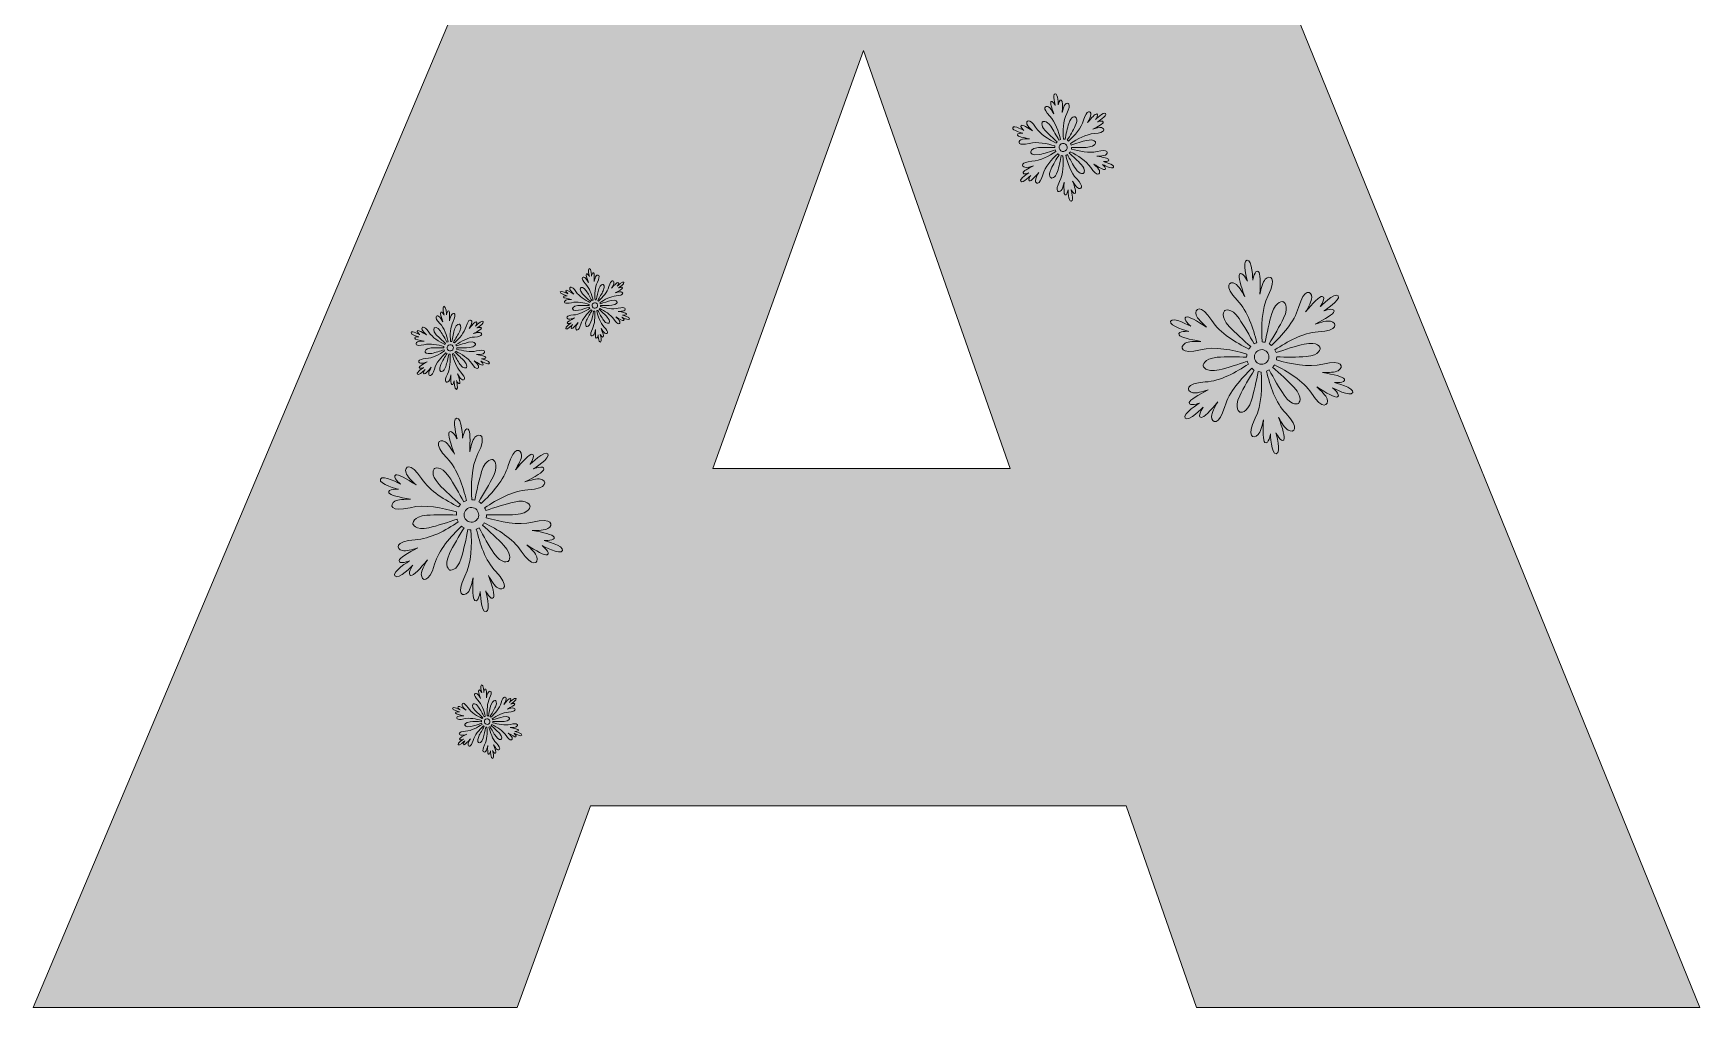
# Model space of a CAD drawing. Header units: millimetres. Extents: x 18 to 232, y -108 to -6.
# Drawn here: x 132.9 to 232.3, y -108.1 to -50 of the extents above; entities that cross this region are included whole.
import ezdxf

# ---------------------------------------------------------------- set-up
doc = ezdxf.new("R2010")
doc.units = ezdxf.units.MM
doc.header["$MEASUREMENT"] = 0
doc.layers.add('engraving', color=7, linetype='Continuous')
doc.layers.add('Layer 1', color=7, linetype='Continuous')

msp = doc.modelspace()

# ---------------------------------------------------------------- hatches: boundary and pattern name
at = {"layer": 'Layer 1'}
h = msp.add_hatch(color=2, dxfattribs=at)
h.dxf.hatch_style = 2
edge = h.paths.add_edge_path()
edge.add_spline(control_points=[(197.706, -22.996), (197.706, -22.996), (190.737, -22.996), (190.737, -22.996), (190.737, -22.996), (190.737, -21.562), (190.737, -21.562), (190.737, -18.994), (188.732, -16.876), (186.212, -16.684), (187.717, -15.569), (188.697, -13.785), (188.697, -11.769), (188.697, -8.388), (185.956, -5.648), (182.576, -5.648), (179.195, -5.648), (176.455, -8.388), (176.455, -11.769), (176.455, -13.785), (177.435, -15.569), (178.94, -16.684), (176.419, -16.876), (174.415, -18.994), (174.415, -21.562), (174.415, -21.562), (174.415, -22.996), (174.415, -22.996), (174.415, -22.996), (168.783, -22.996), (168.783, -22.996), (168.783, -22.996), (132.871, -108.064), (132.871, -108.064), (132.871, -108.064), (161.734, -108.064), (161.734, -108.064), (161.734, -108.064), (166.109, -96.033), (166.109, -96.033), (166.109, -96.033), (198.071, -96.033), (198.071, -96.033), (198.071, -96.033), (202.263, -108.064), (202.263, -108.064), (202.263, -108.064), (232.28, -108.064), (232.28, -108.064), (232.28, -108.064), (197.706, -22.996), (197.706, -22.996)], knot_values=[0, 0, 0, 0, 1, 1, 1, 2, 2, 2, 3, 3, 3, 4, 4, 4, 5, 5, 5, 6, 6, 6, 7, 7, 7, 8, 8, 8, 9, 9, 9, 10, 10, 10, 11, 11, 11, 12, 12, 12, 13, 13, 13, 14, 14, 14, 15, 15, 15, 16, 16, 16, 17, 17, 17, 17], degree=3, periodic=1)
edge = h.paths.add_edge_path()
edge.add_spline(control_points=[(178.768, -11.769), (178.768, -9.669), (180.476, -7.961), (182.576, -7.961), (184.675, -7.961), (186.383, -9.669), (186.383, -11.769), (186.383, -13.868), (184.675, -15.576), (182.576, -15.576), (180.476, -15.576), (178.768, -13.868), (178.768, -11.769)], knot_values=[0, 0, 0, 0, 1, 1, 1, 2, 2, 2, 3, 3, 3, 4, 4, 4, 4], degree=3, periodic=1)
h.paths.add_polyline_path([(173.401, -75.92), (182.394, -51.008), (191.143, -75.92)])

# ---------------------------------------------------------------- linework, layer by layer
at = {"layer": 'engraving', "color": 1, "lineweight": 9}
for points, knots in [([(196.717, -57.631), (196.717, -57.631), (197.097, -57.65), (197.041, -57.518), (197.006, -57.435), (196.689, -57.365), (196.322, -57.3), (196.52, -57.302), (196.738, -57.296), (196.836, -57.238), (197.031, -57.123), (196.993, -56.857), (196.332, -57.022), (195.844, -57.144), (195.266, -57.015), (194.796, -56.88), (194.802, -56.847), (194.805, -56.814), (194.805, -56.781), (195.1, -56.789), (195.505, -56.794), (195.779, -56.773), (196.255, -56.736), (196.246, -56.491), (196.246, -56.491), (196.246, -56.491), (196.182, -56.256), (195.716, -56.361), (195.449, -56.421), (195.064, -56.546), (194.784, -56.642), (194.775, -56.61), (194.762, -56.579), (194.746, -56.55), (195.154, -56.281), (195.669, -55.987), (196.171, -55.959), (196.851, -55.921), (196.809, -55.657), (196.589, -55.604), (196.478, -55.577), (196.267, -55.636), (196.079, -55.697), (196.41, -55.526), (196.693, -55.365), (196.702, -55.275), (196.716, -55.132), (196.358, -55.264), (196.358, -55.264), (196.358, -55.264), (196.945, -54.904), (196.835, -54.767), (196.726, -54.63), (196.245, -55.122), (196.245, -55.122), (196.245, -55.122), (196.452, -54.803), (196.31, -54.785), (196.22, -54.773), (196.001, -55.014), (195.761, -55.298), (195.862, -55.128), (195.966, -54.936), (195.965, -54.823), (195.962, -54.596), (195.714, -54.497), (195.526, -55.151), (195.388, -55.634), (194.987, -56.071), (194.635, -56.41), (194.609, -56.388), (194.582, -56.369), (194.554, -56.352), (194.708, -56.101), (194.915, -55.753), (195.033, -55.506), (195.239, -55.075), (195.023, -54.96), (195.023, -54.96), (195.023, -54.96), (194.787, -54.897), (194.645, -55.354), (194.564, -55.615), (194.479, -56.011), (194.422, -56.301), (194.39, -56.293), (194.357, -56.289), (194.324, -56.288), (194.295, -55.801), (194.298, -55.207), (194.524, -54.758), (194.831, -54.151), (194.581, -54.055), (194.425, -54.22), (194.348, -54.302), (194.293, -54.514), (194.252, -54.707), (194.269, -54.336), (194.271, -54.01), (194.198, -53.957), (194.081, -53.874), (194.017, -54.249), (194.017, -54.249), (194.017, -54.249), (193.998, -53.562), (193.824, -53.588), (193.651, -53.614), (193.837, -54.276), (193.837, -54.276), (193.837, -54.276), (193.664, -53.937), (193.577, -54.051), (193.523, -54.123), (193.621, -54.434), (193.748, -54.784), (193.651, -54.611), (193.536, -54.424), (193.438, -54.369), (193.24, -54.258), (193.029, -54.423), (193.503, -54.913), (193.852, -55.275), (194.029, -55.841), (194.147, -56.315), (194.116, -56.325), (194.086, -56.339), (194.057, -56.356), (193.916, -56.097), (193.719, -55.743), (193.563, -55.517), (193.293, -55.123), (193.086, -55.253), (193.086, -55.253), (193.086, -55.253), (192.913, -55.427), (193.238, -55.778), (193.424, -55.979), (193.725, -56.25), (193.946, -56.444), (193.924, -56.469), (193.903, -56.496), (193.886, -56.523), (193.45, -56.304), (192.937, -56.005), (192.661, -55.584), (192.289, -55.015), (192.081, -55.183), (192.146, -55.401), (192.178, -55.51), (192.334, -55.662), (192.481, -55.795), (192.168, -55.594), (191.887, -55.429), (191.805, -55.467), (191.673, -55.526), (191.966, -55.77), (191.966, -55.77), (191.966, -55.77), (191.362, -55.442), (191.298, -55.606), (191.234, -55.769), (191.9, -55.939), (191.9, -55.939), (191.9, -55.939), (191.52, -55.919), (191.576, -56.051), (191.61, -56.135), (191.928, -56.205), (192.295, -56.27), (192.097, -56.268), (191.879, -56.274), (191.781, -56.331), (191.586, -56.447), (191.624, -56.712), (192.285, -56.547), (192.773, -56.425), (193.352, -56.554), (193.82, -56.69), (193.815, -56.722), (193.811, -56.756), (193.812, -56.789), (193.517, -56.78), (193.112, -56.775), (192.838, -56.796), (192.362, -56.834), (192.371, -57.078), (192.371, -57.078), (192.371, -57.078), (192.435, -57.314), (192.901, -57.209), (193.168, -57.148), (193.553, -57.023), (193.832, -56.928), (193.842, -56.96), (193.855, -56.991), (193.87, -57.02), (193.463, -57.288), (192.948, -57.583), (192.446, -57.611), (191.766, -57.649), (191.808, -57.913), (192.028, -57.966), (192.139, -57.993), (192.349, -57.934), (192.538, -57.873), (192.207, -58.043), (191.924, -58.204), (191.915, -58.294), (191.901, -58.437), (192.258, -58.306), (192.258, -58.306), (192.258, -58.306), (191.672, -58.665), (191.782, -58.803), (191.891, -58.94), (192.372, -58.448), (192.372, -58.448), (192.372, -58.448), (192.164, -58.767), (192.307, -58.785), (192.397, -58.796), (192.616, -58.556), (192.856, -58.271), (192.755, -58.441), (192.651, -58.634), (192.652, -58.747), (192.655, -58.974), (192.903, -59.073), (193.09, -58.419), (193.229, -57.935), (193.63, -57.498), (193.982, -57.159), (194.008, -57.182), (194.035, -57.201), (194.063, -57.217), (193.908, -57.469), (193.702, -57.816), (193.584, -58.064), (193.378, -58.495), (193.594, -58.609), (193.594, -58.609), (193.594, -58.609), (193.83, -58.672), (193.971, -58.216), (194.053, -57.954), (194.137, -57.559), (194.195, -57.269), (194.227, -57.276), (194.26, -57.28), (194.293, -57.282), (194.321, -57.769), (194.32, -58.362), (194.093, -58.811), (193.785, -59.419), (194.036, -59.515), (194.192, -59.349), (194.269, -59.268), (194.324, -59.056), (194.365, -58.863), (194.348, -59.234), (194.346, -59.559), (194.419, -59.612), (194.536, -59.696), (194.601, -59.321), (194.601, -59.321), (194.601, -59.321), (194.619, -60.008), (194.792, -59.982), (194.965, -59.955), (194.78, -59.294), (194.78, -59.294), (194.78, -59.294), (194.953, -59.632), (195.04, -59.518), (195.094, -59.446), (194.996, -59.136), (194.869, -58.786), (194.966, -58.958), (195.081, -59.145), (195.179, -59.2), (195.377, -59.312), (195.587, -59.146), (195.114, -58.656), (194.765, -58.294), (194.587, -57.729), (194.47, -57.255), (194.501, -57.244), (194.531, -57.23), (194.56, -57.213), (194.701, -57.473), (194.898, -57.826), (195.054, -58.052), (195.324, -58.446), (195.531, -58.316), (195.531, -58.316), (195.531, -58.316), (195.704, -58.143), (195.38, -57.792), (195.193, -57.59), (194.893, -57.32), (194.671, -57.125), (194.694, -57.101), (194.714, -57.074), (194.731, -57.046), (195.168, -57.265), (195.68, -57.564), (195.955, -57.985), (196.328, -58.555), (196.536, -58.386), (196.471, -58.168), (196.439, -58.06), (196.283, -57.907), (196.136, -57.774), (196.449, -57.975), (196.73, -58.14), (196.812, -58.103), (196.943, -58.043), (196.651, -57.8), (196.651, -57.8), (196.651, -57.8), (197.255, -58.128), (197.319, -57.964), (197.383, -57.801), (196.717, -57.631), (196.717, -57.631)], [0, 0, 0, 0, 1, 1, 1, 2, 2, 2, 3, 3, 3, 4, 4, 4, 5, 5, 5, 6, 6, 6, 7, 7, 7, 8, 8, 8, 9, 9, 9, 10, 10, 10, 11, 11, 11, 12, 12, 12, 13, 13, 13, 14, 14, 14, 15, 15, 15, 16, 16, 16, 17, 17, 17, 18, 18, 18, 19, 19, 19, 20, 20, 20, 21, 21, 21, 22, 22, 22, 23, 23, 23, 24, 24, 24, 25, 25, 25, 26, 26, 26, 27, 27, 27, 28, 28, 28, 29, 29, 29, 30, 30, 30, 31, 31, 31, 32, 32, 32, 33, 33, 33, 34, 34, 34, 35, 35, 35, 36, 36, 36, 37, 37, 37, 38, 38, 38, 39, 39, 39, 40, 40, 40, 41, 41, 41, 42, 42, 42, 43, 43, 43, 44, 44, 44, 45, 45, 45, 46, 46, 46, 47, 47, 47, 48, 48, 48, 49, 49, 49, 50, 50, 50, 51, 51, 51, 52, 52, 52, 53, 53, 53, 54, 54, 54, 55, 55, 55, 56, 56, 56, 57, 57, 57, 58, 58, 58, 59, 59, 59, 60, 60, 60, 61, 61, 61, 62, 62, 62, 63, 63, 63, 64, 64, 64, 65, 65, 65, 66, 66, 66, 67, 67, 67, 68, 68, 68, 69, 69, 69, 70, 70, 70, 71, 71, 71, 72, 72, 72, 73, 73, 73, 74, 74, 74, 75, 75, 75, 76, 76, 76, 77, 77, 77, 78, 78, 78, 79, 79, 79, 80, 80, 80, 81, 81, 81, 82, 82, 82, 83, 83, 83, 84, 84, 84, 85, 85, 85, 86, 86, 86, 87, 87, 87, 88, 88, 88, 89, 89, 89, 90, 90, 90, 91, 91, 91, 92, 92, 92, 93, 93, 93, 94, 94, 94, 95, 95, 95, 96, 96, 96, 97, 97, 97, 98, 98, 98, 99, 99, 99, 100, 100, 100, 101, 101, 101, 102, 102, 102, 103, 103, 103, 104, 104, 104, 105, 105, 105, 106, 106, 106, 107, 107, 107, 108, 108, 108, 108]), ([(194.345, -57.024), (194.213, -57.044), (194.089, -56.953), (194.069, -56.821), (194.049, -56.689), (194.14, -56.565), (194.272, -56.545), (194.404, -56.525), (194.528, -56.616), (194.548, -56.748), (194.568, -56.881), (194.477, -57.004), (194.345, -57.024)], [0, 0, 0, 0, 1, 1, 1, 2, 2, 2, 3, 3, 3, 4, 4, 4, 4]), ([(210.496, -70.802), (210.496, -70.802), (211.182, -70.837), (211.082, -70.598), (211.018, -70.448), (210.445, -70.321), (209.783, -70.205), (210.141, -70.209), (210.535, -70.198), (210.711, -70.093), (211.063, -69.885), (210.994, -69.406), (209.802, -69.704), (208.921, -69.924), (207.877, -69.691), (207.03, -69.446), (207.041, -69.388), (207.047, -69.327), (207.047, -69.268), (207.579, -69.283), (208.31, -69.292), (208.803, -69.254), (209.663, -69.187), (209.646, -68.745), (209.646, -68.745), (209.646, -68.745), (209.532, -68.32), (208.691, -68.51), (208.208, -68.619), (207.513, -68.844), (207.009, -69.017), (206.992, -68.96), (206.968, -68.904), (206.94, -68.851), (207.677, -68.366), (208.605, -67.835), (209.511, -67.784), (210.738, -67.716), (210.662, -67.239), (210.265, -67.143), (210.065, -67.096), (209.685, -67.203), (209.346, -67.312), (209.943, -67.004), (210.452, -66.714), (210.469, -66.551), (210.495, -66.293), (209.849, -66.53), (209.849, -66.53), (209.849, -66.53), (210.907, -65.881), (210.71, -65.635), (210.512, -65.387), (209.645, -66.275), (209.645, -66.275), (209.645, -66.275), (210.019, -65.698), (209.762, -65.666), (209.6, -65.645), (209.204, -66.079), (208.772, -66.593), (208.954, -66.285), (209.142, -65.939), (209.139, -65.734), (209.134, -65.325), (208.686, -65.146), (208.347, -66.327), (208.097, -67.199), (207.374, -67.987), (206.739, -68.598), (206.693, -68.559), (206.644, -68.524), (206.593, -68.494), (206.871, -68.042), (207.245, -67.413), (207.458, -66.967), (207.83, -66.189), (207.44, -65.983), (207.44, -65.983), (207.44, -65.983), (207.013, -65.869), (206.757, -66.692), (206.611, -67.165), (206.458, -67.88), (206.355, -68.402), (206.297, -68.388), (206.237, -68.38), (206.178, -68.379), (206.126, -67.499), (206.13, -66.429), (206.539, -65.618), (207.093, -64.521), (206.643, -64.35), (206.361, -64.646), (206.221, -64.794), (206.123, -65.177), (206.048, -65.526), (206.079, -64.856), (206.083, -64.268), (205.951, -64.173), (205.74, -64.022), (205.623, -64.699), (205.623, -64.699), (205.623, -64.699), (205.589, -63.459), (205.276, -63.506), (204.963, -63.553), (205.299, -64.748), (205.299, -64.748), (205.299, -64.748), (204.987, -64.136), (204.83, -64.343), (204.732, -64.472), (204.91, -65.033), (205.138, -65.664), (204.963, -65.352), (204.756, -65.016), (204.579, -64.916), (204.222, -64.716), (203.841, -65.014), (204.696, -65.897), (205.327, -66.55), (205.646, -67.572), (205.859, -68.427), (205.802, -68.446), (205.748, -68.471), (205.696, -68.502), (205.442, -68.034), (205.086, -67.396), (204.805, -66.988), (204.318, -66.277), (203.944, -66.512), (203.944, -66.512), (203.944, -66.512), (203.633, -66.825), (204.218, -67.457), (204.554, -67.821), (205.096, -68.31), (205.496, -68.66), (205.455, -68.705), (205.419, -68.753), (205.388, -68.803), (204.6, -68.407), (203.675, -67.869), (203.178, -67.109), (202.506, -66.082), (202.131, -66.385), (202.247, -66.778), (202.305, -66.974), (202.587, -67.249), (202.852, -67.489), (202.287, -67.126), (201.78, -66.829), (201.632, -66.897), (201.395, -67.003), (201.924, -67.443), (201.924, -67.443), (201.924, -67.443), (200.833, -66.852), (200.717, -67.147), (200.602, -67.442), (201.803, -67.748), (201.803, -67.748), (201.803, -67.748), (201.118, -67.712), (201.219, -67.951), (201.281, -68.102), (201.855, -68.228), (202.517, -68.346), (202.159, -68.342), (201.766, -68.353), (201.589, -68.457), (201.238, -68.666), (201.306, -69.143), (202.498, -68.846), (203.379, -68.626), (204.423, -68.859), (205.269, -69.104), (205.259, -69.162), (205.252, -69.222), (205.254, -69.283), (204.721, -69.267), (203.991, -69.257), (203.497, -69.296), (202.638, -69.364), (202.654, -69.804), (202.654, -69.804), (202.654, -69.804), (202.769, -70.23), (203.61, -70.04), (204.093, -69.931), (204.787, -69.706), (205.291, -69.534), (205.308, -69.591), (205.331, -69.646), (205.36, -69.7), (204.624, -70.183), (203.695, -70.716), (202.789, -70.765), (201.562, -70.834), (201.638, -71.311), (202.036, -71.406), (202.235, -71.455), (202.614, -71.348), (202.955, -71.238), (202.357, -71.546), (201.847, -71.836), (201.831, -71.998), (201.806, -72.256), (202.45, -72.02), (202.45, -72.02), (202.45, -72.02), (201.393, -72.669), (201.591, -72.916), (201.788, -73.164), (202.655, -72.276), (202.655, -72.276), (202.655, -72.276), (202.28, -72.852), (202.538, -72.885), (202.7, -72.904), (203.096, -72.471), (203.528, -71.957), (203.346, -72.264), (203.159, -72.612), (203.161, -72.815), (203.167, -73.225), (203.614, -73.405), (203.952, -72.223), (204.202, -71.35), (204.926, -70.562), (205.561, -69.951), (205.608, -69.992), (205.657, -70.026), (205.708, -70.055), (205.428, -70.509), (205.056, -71.136), (204.842, -71.583), (204.471, -72.361), (204.861, -72.567), (204.861, -72.567), (204.861, -72.567), (205.287, -72.68), (205.542, -71.857), (205.689, -71.385), (205.841, -70.671), (205.945, -70.148), (206.002, -70.162), (206.063, -70.169), (206.123, -70.172), (206.173, -71.051), (206.17, -72.121), (205.761, -72.931), (205.206, -74.028), (205.658, -74.201), (205.939, -73.903), (206.079, -73.755), (206.178, -73.373), (206.253, -73.025), (206.221, -73.695), (206.217, -74.282), (206.349, -74.377), (206.56, -74.528), (206.677, -73.852), (206.677, -73.852), (206.677, -73.852), (206.71, -75.091), (207.023, -75.044), (207.336, -74.996), (207.001, -73.803), (207.001, -73.803), (207.001, -73.803), (207.313, -74.414), (207.47, -74.207), (207.568, -74.077), (207.391, -73.518), (207.162, -72.887), (207.337, -73.197), (207.544, -73.534), (207.722, -73.633), (208.079, -73.835), (208.458, -73.536), (207.604, -72.652), (206.974, -71.999), (206.652, -70.978), (206.442, -70.124), (206.497, -70.104), (206.552, -70.078), (206.605, -70.049), (206.858, -70.517), (207.215, -71.154), (207.494, -71.562), (207.983, -72.272), (208.356, -72.038), (208.356, -72.038), (208.356, -72.038), (208.668, -71.726), (208.083, -71.092), (207.746, -70.729), (207.204, -70.24), (206.804, -69.889), (206.845, -69.846), (206.882, -69.798), (206.913, -69.746), (207.7, -70.142), (208.626, -70.681), (209.121, -71.441), (209.794, -72.469), (210.169, -72.165), (210.053, -71.772), (209.995, -71.577), (209.713, -71.301), (209.448, -71.061), (210.013, -71.423), (210.52, -71.721), (210.669, -71.654), (210.904, -71.546), (210.377, -71.107), (210.377, -71.107), (210.377, -71.107), (211.468, -71.698), (211.583, -71.403), (211.698, -71.109), (210.496, -70.802), (210.496, -70.802)], [0, 0, 0, 0, 1, 1, 1, 2, 2, 2, 3, 3, 3, 4, 4, 4, 5, 5, 5, 6, 6, 6, 7, 7, 7, 8, 8, 8, 9, 9, 9, 10, 10, 10, 11, 11, 11, 12, 12, 12, 13, 13, 13, 14, 14, 14, 15, 15, 15, 16, 16, 16, 17, 17, 17, 18, 18, 18, 19, 19, 19, 20, 20, 20, 21, 21, 21, 22, 22, 22, 23, 23, 23, 24, 24, 24, 25, 25, 25, 26, 26, 26, 27, 27, 27, 28, 28, 28, 29, 29, 29, 30, 30, 30, 31, 31, 31, 32, 32, 32, 33, 33, 33, 34, 34, 34, 35, 35, 35, 36, 36, 36, 37, 37, 37, 38, 38, 38, 39, 39, 39, 40, 40, 40, 41, 41, 41, 42, 42, 42, 43, 43, 43, 44, 44, 44, 45, 45, 45, 46, 46, 46, 47, 47, 47, 48, 48, 48, 49, 49, 49, 50, 50, 50, 51, 51, 51, 52, 52, 52, 53, 53, 53, 54, 54, 54, 55, 55, 55, 56, 56, 56, 57, 57, 57, 58, 58, 58, 59, 59, 59, 60, 60, 60, 61, 61, 61, 62, 62, 62, 63, 63, 63, 64, 64, 64, 65, 65, 65, 66, 66, 66, 67, 67, 67, 68, 68, 68, 69, 69, 69, 70, 70, 70, 71, 71, 71, 72, 72, 72, 73, 73, 73, 74, 74, 74, 75, 75, 75, 76, 76, 76, 77, 77, 77, 78, 78, 78, 79, 79, 79, 80, 80, 80, 81, 81, 81, 82, 82, 82, 83, 83, 83, 84, 84, 84, 85, 85, 85, 86, 86, 86, 87, 87, 87, 88, 88, 88, 89, 89, 89, 90, 90, 90, 91, 91, 91, 92, 92, 92, 93, 93, 93, 94, 94, 94, 95, 95, 95, 96, 96, 96, 97, 97, 97, 98, 98, 98, 99, 99, 99, 100, 100, 100, 101, 101, 101, 102, 102, 102, 103, 103, 103, 104, 104, 104, 105, 105, 105, 106, 106, 106, 107, 107, 107, 108, 108, 108, 108]), ([(168.026, -66.785), (168.026, -66.785), (168.287, -66.799), (168.249, -66.708), (168.224, -66.65), (168.006, -66.602), (167.754, -66.558), (167.891, -66.559), (168.04, -66.555), (168.107, -66.515), (168.241, -66.436), (168.215, -66.254), (167.761, -66.367), (167.426, -66.451), (167.028, -66.362), (166.706, -66.269), (166.71, -66.247), (166.712, -66.224), (166.712, -66.201), (166.915, -66.207), (167.193, -66.211), (167.381, -66.196), (167.708, -66.17), (167.702, -66.002), (167.702, -66.002), (167.702, -66.002), (167.658, -65.84), (167.338, -65.912), (167.154, -65.954), (166.89, -66.04), (166.698, -66.106), (166.691, -66.084), (166.682, -66.063), (166.671, -66.042), (166.952, -65.858), (167.306, -65.655), (167.651, -65.636), (168.118, -65.61), (168.089, -65.429), (167.937, -65.392), (167.862, -65.374), (167.717, -65.415), (167.588, -65.457), (167.815, -65.339), (168.009, -65.229), (168.015, -65.167), (168.025, -65.068), (167.779, -65.159), (167.779, -65.159), (167.779, -65.159), (168.182, -64.911), (168.107, -64.818), (168.032, -64.723), (167.702, -65.061), (167.702, -65.061), (167.702, -65.061), (167.844, -64.842), (167.746, -64.83), (167.685, -64.822), (167.534, -64.987), (167.369, -65.182), (167.438, -65.065), (167.51, -64.934), (167.509, -64.856), (167.507, -64.7), (167.336, -64.632), (167.207, -65.081), (167.112, -65.413), (166.837, -65.714), (166.595, -65.946), (166.577, -65.931), (166.559, -65.918), (166.539, -65.907), (166.645, -65.734), (166.788, -65.495), (166.869, -65.325), (167.01, -65.029), (166.862, -64.95), (166.862, -64.95), (166.862, -64.95), (166.699, -64.907), (166.602, -65.22), (166.546, -65.4), (166.488, -65.673), (166.449, -65.872), (166.426, -65.866), (166.404, -65.863), (166.381, -65.863), (166.361, -65.528), (166.363, -65.12), (166.519, -64.811), (166.73, -64.394), (166.558, -64.328), (166.451, -64.441), (166.398, -64.498), (166.36, -64.643), (166.332, -64.776), (166.344, -64.521), (166.345, -64.297), (166.295, -64.261), (166.215, -64.203), (166.17, -64.461), (166.17, -64.461), (166.17, -64.461), (166.157, -63.989), (166.038, -64.007), (165.919, -64.025), (166.047, -64.48), (166.047, -64.48), (166.047, -64.48), (165.928, -64.247), (165.868, -64.326), (165.831, -64.375), (165.898, -64.588), (165.985, -64.829), (165.919, -64.71), (165.84, -64.582), (165.772, -64.544), (165.637, -64.468), (165.491, -64.581), (165.817, -64.918), (166.057, -65.166), (166.179, -65.555), (166.26, -65.881), (166.238, -65.888), (166.218, -65.898), (166.198, -65.91), (166.101, -65.731), (165.965, -65.488), (165.858, -65.333), (165.673, -65.062), (165.531, -65.152), (165.531, -65.152), (165.531, -65.152), (165.412, -65.271), (165.635, -65.512), (165.763, -65.65), (165.969, -65.837), (166.122, -65.97), (166.106, -65.987), (166.092, -66.005), (166.08, -66.024), (165.78, -65.874), (165.428, -65.668), (165.239, -65.379), (164.983, -64.988), (164.84, -65.103), (164.885, -65.253), (164.907, -65.328), (165.014, -65.432), (165.115, -65.524), (164.9, -65.386), (164.707, -65.272), (164.65, -65.298), (164.56, -65.339), (164.761, -65.506), (164.761, -65.506), (164.761, -65.506), (164.346, -65.281), (164.302, -65.394), (164.258, -65.506), (164.716, -65.622), (164.716, -65.622), (164.716, -65.622), (164.454, -65.609), (164.493, -65.7), (164.517, -65.757), (164.735, -65.805), (164.987, -65.85), (164.851, -65.849), (164.701, -65.853), (164.634, -65.892), (164.5, -65.972), (164.526, -66.154), (164.98, -66.04), (165.315, -65.957), (165.713, -66.045), (166.035, -66.139), (166.031, -66.161), (166.029, -66.184), (166.029, -66.207), (165.827, -66.201), (165.548, -66.197), (165.36, -66.212), (165.033, -66.238), (165.039, -66.405), (165.039, -66.405), (165.039, -66.405), (165.083, -66.568), (165.403, -66.495), (165.587, -66.454), (165.852, -66.368), (166.043, -66.303), (166.05, -66.324), (166.059, -66.345), (166.07, -66.366), (165.789, -66.55), (165.436, -66.753), (165.091, -66.771), (164.624, -66.798), (164.653, -66.979), (164.804, -67.015), (164.88, -67.034), (165.024, -66.993), (165.154, -66.952), (164.927, -67.069), (164.732, -67.179), (164.726, -67.241), (164.716, -67.339), (164.962, -67.249), (164.962, -67.249), (164.962, -67.249), (164.559, -67.496), (164.635, -67.59), (164.71, -67.685), (165.04, -67.347), (165.04, -67.347), (165.04, -67.347), (164.897, -67.566), (164.995, -67.579), (165.057, -67.586), (165.208, -67.421), (165.372, -67.225), (165.303, -67.342), (165.232, -67.474), (165.233, -67.552), (165.235, -67.708), (165.405, -67.776), (165.534, -67.327), (165.629, -66.994), (165.905, -66.694), (166.147, -66.461), (166.164, -66.477), (166.183, -66.49), (166.202, -66.501), (166.096, -66.674), (165.954, -66.913), (165.873, -67.083), (165.731, -67.379), (165.88, -67.457), (165.88, -67.457), (165.88, -67.457), (166.042, -67.501), (166.139, -67.187), (166.195, -67.007), (166.253, -66.736), (166.293, -66.536), (166.315, -66.542), (166.338, -66.544), (166.36, -66.545), (166.379, -66.88), (166.378, -67.288), (166.223, -67.596), (166.011, -68.014), (166.183, -68.08), (166.29, -67.966), (166.344, -67.91), (166.381, -67.764), (166.41, -67.632), (166.398, -67.887), (166.396, -68.11), (166.446, -68.147), (166.527, -68.204), (166.571, -67.947), (166.571, -67.947), (166.571, -67.947), (166.584, -68.419), (166.703, -68.401), (166.822, -68.383), (166.695, -67.928), (166.695, -67.928), (166.695, -67.928), (166.814, -68.161), (166.873, -68.082), (166.911, -68.033), (166.843, -67.82), (166.756, -67.579), (166.823, -67.697), (166.901, -67.826), (166.969, -67.864), (167.105, -67.94), (167.25, -67.826), (166.924, -67.49), (166.684, -67.241), (166.562, -66.852), (166.482, -66.527), (166.503, -66.519), (166.524, -66.51), (166.544, -66.498), (166.64, -66.677), (166.776, -66.919), (166.883, -67.075), (167.069, -67.345), (167.211, -67.256), (167.211, -67.256), (167.211, -67.256), (167.329, -67.137), (167.107, -66.896), (166.979, -66.757), (166.772, -66.572), (166.62, -66.438), (166.635, -66.421), (166.649, -66.403), (166.661, -66.383), (166.961, -66.534), (167.313, -66.739), (167.502, -67.029), (167.758, -67.42), (167.901, -67.304), (167.857, -67.155), (167.835, -67.08), (167.727, -66.975), (167.627, -66.884), (167.842, -67.022), (168.035, -67.135), (168.091, -67.11), (168.181, -67.069), (167.98, -66.902), (167.98, -66.902), (167.98, -66.902), (168.396, -67.127), (168.44, -67.014), (168.483, -66.902), (168.026, -66.785), (168.026, -66.785)], [0, 0, 0, 0, 1, 1, 1, 2, 2, 2, 3, 3, 3, 4, 4, 4, 5, 5, 5, 6, 6, 6, 7, 7, 7, 8, 8, 8, 9, 9, 9, 10, 10, 10, 11, 11, 11, 12, 12, 12, 13, 13, 13, 14, 14, 14, 15, 15, 15, 16, 16, 16, 17, 17, 17, 18, 18, 18, 19, 19, 19, 20, 20, 20, 21, 21, 21, 22, 22, 22, 23, 23, 23, 24, 24, 24, 25, 25, 25, 26, 26, 26, 27, 27, 27, 28, 28, 28, 29, 29, 29, 30, 30, 30, 31, 31, 31, 32, 32, 32, 33, 33, 33, 34, 34, 34, 35, 35, 35, 36, 36, 36, 37, 37, 37, 38, 38, 38, 39, 39, 39, 40, 40, 40, 41, 41, 41, 42, 42, 42, 43, 43, 43, 44, 44, 44, 45, 45, 45, 46, 46, 46, 47, 47, 47, 48, 48, 48, 49, 49, 49, 50, 50, 50, 51, 51, 51, 52, 52, 52, 53, 53, 53, 54, 54, 54, 55, 55, 55, 56, 56, 56, 57, 57, 57, 58, 58, 58, 59, 59, 59, 60, 60, 60, 61, 61, 61, 62, 62, 62, 63, 63, 63, 64, 64, 64, 65, 65, 65, 66, 66, 66, 67, 67, 67, 68, 68, 68, 69, 69, 69, 70, 70, 70, 71, 71, 71, 72, 72, 72, 73, 73, 73, 74, 74, 74, 75, 75, 75, 76, 76, 76, 77, 77, 77, 78, 78, 78, 79, 79, 79, 80, 80, 80, 81, 81, 81, 82, 82, 82, 83, 83, 83, 84, 84, 84, 85, 85, 85, 86, 86, 86, 87, 87, 87, 88, 88, 88, 89, 89, 89, 90, 90, 90, 91, 91, 91, 92, 92, 92, 93, 93, 93, 94, 94, 94, 95, 95, 95, 96, 96, 96, 97, 97, 97, 98, 98, 98, 99, 99, 99, 100, 100, 100, 101, 101, 101, 102, 102, 102, 103, 103, 103, 104, 104, 104, 105, 105, 105, 106, 106, 106, 107, 107, 107, 108, 108, 108, 108]), ([(159.615, -69.387), (159.615, -69.387), (159.911, -69.402), (159.867, -69.299), (159.84, -69.234), (159.593, -69.18), (159.308, -69.13), (159.462, -69.131), (159.632, -69.127), (159.708, -69.082), (159.859, -68.992), (159.829, -68.786), (159.316, -68.914), (158.937, -69.009), (158.487, -68.908), (158.123, -68.803), (158.128, -68.778), (158.13, -68.752), (158.13, -68.726), (158.359, -68.733), (158.674, -68.737), (158.886, -68.72), (159.256, -68.691), (159.249, -68.501), (159.249, -68.501), (159.249, -68.501), (159.2, -68.318), (158.838, -68.4), (158.63, -68.447), (158.331, -68.544), (158.113, -68.618), (158.106, -68.594), (158.096, -68.57), (158.084, -68.547), (158.401, -68.338), (158.801, -68.109), (159.191, -68.087), (159.719, -68.058), (159.687, -67.853), (159.515, -67.812), (159.429, -67.791), (159.266, -67.837), (159.12, -67.884), (159.377, -67.752), (159.596, -67.627), (159.603, -67.557), (159.614, -67.446), (159.336, -67.548), (159.336, -67.548), (159.336, -67.548), (159.792, -67.268), (159.707, -67.162), (159.622, -67.055), (159.249, -67.438), (159.249, -67.438), (159.249, -67.438), (159.409, -67.189), (159.299, -67.175), (159.229, -67.167), (159.059, -67.353), (158.873, -67.574), (158.951, -67.442), (159.032, -67.293), (159.031, -67.205), (159.028, -67.029), (158.836, -66.952), (158.69, -67.46), (158.582, -67.836), (158.271, -68.175), (157.997, -68.438), (157.978, -68.421), (157.956, -68.406), (157.934, -68.393), (158.054, -68.198), (158.215, -67.928), (158.307, -67.736), (158.467, -67.401), (158.299, -67.312), (158.299, -67.312), (158.299, -67.312), (158.116, -67.263), (158.005, -67.617), (157.942, -67.821), (157.877, -68.129), (157.832, -68.354), (157.807, -68.347), (157.781, -68.344), (157.756, -68.344), (157.733, -67.965), (157.735, -67.504), (157.911, -67.155), (158.15, -66.683), (157.956, -66.609), (157.835, -66.736), (157.774, -66.8), (157.732, -66.965), (157.7, -67.115), (157.713, -66.827), (157.715, -66.574), (157.658, -66.533), (157.567, -66.468), (157.517, -66.759), (157.517, -66.759), (157.517, -66.759), (157.502, -66.225), (157.368, -66.245), (157.233, -66.266), (157.377, -66.78), (157.377, -66.78), (157.377, -66.78), (157.243, -66.517), (157.175, -66.606), (157.133, -66.662), (157.21, -66.903), (157.308, -67.175), (157.233, -67.04), (157.144, -66.896), (157.067, -66.853), (156.914, -66.766), (156.75, -66.895), (157.118, -67.275), (157.389, -67.556), (157.527, -67.996), (157.618, -68.364), (157.594, -68.372), (157.571, -68.383), (157.548, -68.397), (157.439, -68.195), (157.286, -67.92), (157.165, -67.745), (156.955, -67.439), (156.794, -67.54), (156.794, -67.54), (156.794, -67.54), (156.66, -67.674), (156.912, -67.947), (157.057, -68.103), (157.29, -68.314), (157.462, -68.465), (157.445, -68.484), (157.429, -68.505), (157.416, -68.526), (157.076, -68.356), (156.678, -68.124), (156.464, -67.797), (156.175, -67.354), (156.013, -67.485), (156.063, -67.654), (156.088, -67.739), (156.21, -67.857), (156.324, -67.96), (156.081, -67.804), (155.862, -67.676), (155.798, -67.705), (155.696, -67.751), (155.924, -67.941), (155.924, -67.941), (155.924, -67.941), (155.454, -67.686), (155.405, -67.813), (155.355, -67.94), (155.872, -68.072), (155.872, -68.072), (155.872, -68.072), (155.577, -68.057), (155.621, -68.16), (155.648, -68.224), (155.895, -68.279), (156.18, -68.329), (156.025, -68.328), (155.856, -68.332), (155.78, -68.377), (155.629, -68.467), (155.658, -68.673), (156.172, -68.544), (156.551, -68.45), (157, -68.55), (157.365, -68.656), (157.36, -68.681), (157.357, -68.707), (157.358, -68.733), (157.129, -68.726), (156.814, -68.722), (156.602, -68.738), (156.231, -68.768), (156.239, -68.957), (156.239, -68.957), (156.239, -68.957), (156.288, -69.141), (156.65, -69.059), (156.858, -69.012), (157.157, -68.915), (157.374, -68.841), (157.381, -68.865), (157.391, -68.889), (157.404, -68.912), (157.087, -69.12), (156.687, -69.35), (156.297, -69.371), (155.768, -69.401), (155.801, -69.606), (155.972, -69.647), (156.058, -69.668), (156.221, -69.622), (156.368, -69.575), (156.111, -69.707), (155.891, -69.832), (155.884, -69.902), (155.873, -70.013), (156.151, -69.911), (156.151, -69.911), (156.151, -69.911), (155.696, -70.191), (155.781, -70.297), (155.866, -70.404), (156.239, -70.022), (156.239, -70.022), (156.239, -70.022), (156.078, -70.269), (156.189, -70.284), (156.258, -70.292), (156.429, -70.106), (156.615, -69.884), (156.537, -70.017), (156.456, -70.166), (156.457, -70.254), (156.459, -70.43), (156.652, -70.507), (156.797, -69.999), (156.905, -69.623), (157.217, -69.284), (157.49, -69.02), (157.51, -69.038), (157.531, -69.053), (157.553, -69.065), (157.433, -69.261), (157.273, -69.531), (157.181, -69.723), (157.021, -70.058), (157.189, -70.147), (157.189, -70.147), (157.189, -70.147), (157.372, -70.196), (157.482, -69.841), (157.546, -69.638), (157.611, -69.331), (157.656, -69.105), (157.68, -69.111), (157.706, -69.114), (157.732, -69.116), (157.754, -69.494), (157.752, -69.955), (157.576, -70.304), (157.337, -70.776), (157.532, -70.85), (157.653, -70.722), (157.713, -70.658), (157.756, -70.494), (157.788, -70.344), (157.774, -70.633), (157.773, -70.885), (157.829, -70.926), (157.92, -70.991), (157.971, -70.7), (157.971, -70.7), (157.971, -70.7), (157.985, -71.234), (158.12, -71.213), (158.254, -71.193), (158.11, -70.679), (158.11, -70.679), (158.11, -70.679), (158.245, -70.942), (158.312, -70.853), (158.354, -70.797), (158.278, -70.556), (158.18, -70.285), (158.255, -70.418), (158.344, -70.563), (158.42, -70.606), (158.574, -70.693), (158.737, -70.564), (158.37, -70.184), (158.098, -69.902), (157.96, -69.463), (157.869, -69.095), (157.893, -69.086), (157.917, -69.075), (157.94, -69.062), (158.048, -69.264), (158.202, -69.538), (158.323, -69.714), (158.533, -70.02), (158.694, -69.919), (158.694, -69.919), (158.694, -69.919), (158.828, -69.785), (158.576, -69.512), (158.431, -69.355), (158.198, -69.145), (158.025, -68.994), (158.043, -68.975), (158.059, -68.954), (158.072, -68.932), (158.411, -69.103), (158.81, -69.335), (159.023, -69.662), (159.313, -70.105), (159.474, -69.974), (159.424, -69.804), (159.399, -69.72), (159.278, -69.602), (159.164, -69.498), (159.407, -69.654), (159.625, -69.782), (159.689, -69.754), (159.791, -69.707), (159.564, -69.518), (159.564, -69.518), (159.564, -69.518), (160.033, -69.773), (160.083, -69.646), (160.133, -69.519), (159.615, -69.387), (159.615, -69.387)], [0, 0, 0, 0, 1, 1, 1, 2, 2, 2, 3, 3, 3, 4, 4, 4, 5, 5, 5, 6, 6, 6, 7, 7, 7, 8, 8, 8, 9, 9, 9, 10, 10, 10, 11, 11, 11, 12, 12, 12, 13, 13, 13, 14, 14, 14, 15, 15, 15, 16, 16, 16, 17, 17, 17, 18, 18, 18, 19, 19, 19, 20, 20, 20, 21, 21, 21, 22, 22, 22, 23, 23, 23, 24, 24, 24, 25, 25, 25, 26, 26, 26, 27, 27, 27, 28, 28, 28, 29, 29, 29, 30, 30, 30, 31, 31, 31, 32, 32, 32, 33, 33, 33, 34, 34, 34, 35, 35, 35, 36, 36, 36, 37, 37, 37, 38, 38, 38, 39, 39, 39, 40, 40, 40, 41, 41, 41, 42, 42, 42, 43, 43, 43, 44, 44, 44, 45, 45, 45, 46, 46, 46, 47, 47, 47, 48, 48, 48, 49, 49, 49, 50, 50, 50, 51, 51, 51, 52, 52, 52, 53, 53, 53, 54, 54, 54, 55, 55, 55, 56, 56, 56, 57, 57, 57, 58, 58, 58, 59, 59, 59, 60, 60, 60, 61, 61, 61, 62, 62, 62, 63, 63, 63, 64, 64, 64, 65, 65, 65, 66, 66, 66, 67, 67, 67, 68, 68, 68, 69, 69, 69, 70, 70, 70, 71, 71, 71, 72, 72, 72, 73, 73, 73, 74, 74, 74, 75, 75, 75, 76, 76, 76, 77, 77, 77, 78, 78, 78, 79, 79, 79, 80, 80, 80, 81, 81, 81, 82, 82, 82, 83, 83, 83, 84, 84, 84, 85, 85, 85, 86, 86, 86, 87, 87, 87, 88, 88, 88, 89, 89, 89, 90, 90, 90, 91, 91, 91, 92, 92, 92, 93, 93, 93, 94, 94, 94, 95, 95, 95, 96, 96, 96, 97, 97, 97, 98, 98, 98, 99, 99, 99, 100, 100, 100, 101, 101, 101, 102, 102, 102, 103, 103, 103, 104, 104, 104, 105, 105, 105, 106, 106, 106, 107, 107, 107, 108, 108, 108, 108]), ([(166.396, -66.368), (166.305, -66.382), (166.22, -66.319), (166.206, -66.229), (166.193, -66.138), (166.255, -66.053), (166.346, -66.039), (166.437, -66.026), (166.521, -66.088), (166.535, -66.179), (166.549, -66.27), (166.486, -66.354), (166.396, -66.368)], [0, 0, 0, 0, 1, 1, 1, 2, 2, 2, 3, 3, 3, 4, 4, 4, 4]), ([(157.772, -68.915), (157.669, -68.931), (157.574, -68.86), (157.558, -68.757), (157.542, -68.655), (157.613, -68.559), (157.716, -68.543), (157.818, -68.528), (157.914, -68.599), (157.93, -68.701), (157.945, -68.804), (157.875, -68.9), (157.772, -68.915)], [0, 0, 0, 0, 1, 1, 1, 2, 2, 2, 3, 3, 3, 4, 4, 4, 4]), ([(206.215, -69.706), (205.977, -69.742), (205.755, -69.578), (205.719, -69.34), (205.682, -69.102), (205.846, -68.879), (206.085, -68.843), (206.323, -68.807), (206.546, -68.971), (206.582, -69.209), (206.618, -69.448), (206.454, -69.67), (206.215, -69.706)], [0, 0, 0, 0, 1, 1, 1, 2, 2, 2, 3, 3, 3, 4, 4, 4, 4]), ([(163.352, -80.215), (163.352, -80.215), (164.039, -80.25), (163.938, -80.011), (163.874, -79.861), (163.302, -79.735), (162.64, -79.618), (162.998, -79.622), (163.391, -79.612), (163.568, -79.506), (163.919, -79.298), (163.851, -78.819), (162.658, -79.117), (161.778, -79.337), (160.734, -79.104), (159.886, -78.859), (159.898, -78.801), (159.903, -78.741), (159.903, -78.681), (160.436, -78.696), (161.166, -78.706), (161.66, -78.667), (162.52, -78.6), (162.503, -78.159), (162.503, -78.159), (162.503, -78.159), (162.388, -77.734), (161.547, -77.923), (161.064, -78.032), (160.369, -78.257), (159.865, -78.43), (159.849, -78.373), (159.825, -78.318), (159.796, -78.264), (160.533, -77.779), (161.462, -77.248), (162.368, -77.197), (163.595, -77.129), (163.519, -76.653), (163.121, -76.557), (162.922, -76.509), (162.542, -76.616), (162.202, -76.725), (162.799, -76.417), (163.309, -76.127), (163.326, -75.964), (163.351, -75.706), (162.706, -75.943), (162.706, -75.943), (162.706, -75.943), (163.764, -75.294), (163.566, -75.048), (163.369, -74.8), (162.502, -75.688), (162.502, -75.688), (162.502, -75.688), (162.875, -75.111), (162.619, -75.079), (162.457, -75.058), (162.061, -75.493), (161.629, -76.006), (161.811, -75.698), (161.998, -75.352), (161.996, -75.148), (161.99, -74.738), (161.543, -74.559), (161.204, -75.74), (160.954, -76.612), (160.231, -77.401), (159.595, -78.012), (159.549, -77.972), (159.5, -77.937), (159.449, -77.907), (159.728, -77.455), (160.101, -76.827), (160.315, -76.38), (160.686, -75.603), (160.296, -75.396), (160.296, -75.396), (160.296, -75.396), (159.87, -75.282), (159.614, -76.106), (159.468, -76.578), (159.315, -77.293), (159.212, -77.816), (159.153, -77.801), (159.094, -77.793), (159.034, -77.792), (158.983, -76.912), (158.987, -75.842), (159.396, -75.031), (159.95, -73.935), (159.499, -73.763), (159.218, -74.06), (159.078, -74.207), (158.979, -74.59), (158.905, -74.939), (158.936, -74.269), (158.94, -73.681), (158.808, -73.586), (158.597, -73.435), (158.48, -74.112), (158.48, -74.112), (158.48, -74.112), (158.446, -72.872), (158.133, -72.919), (157.82, -72.967), (158.156, -74.161), (158.156, -74.161), (158.156, -74.161), (157.844, -73.549), (157.687, -73.756), (157.589, -73.886), (157.767, -74.446), (157.995, -75.077), (157.82, -74.765), (157.613, -74.429), (157.435, -74.329), (157.079, -74.129), (156.698, -74.427), (157.553, -75.31), (158.183, -75.963), (158.503, -76.985), (158.715, -77.84), (158.659, -77.859), (158.605, -77.884), (158.552, -77.915), (158.298, -77.447), (157.942, -76.809), (157.661, -76.401), (157.174, -75.69), (156.801, -75.925), (156.801, -75.925), (156.801, -75.925), (156.489, -76.238), (157.074, -76.871), (157.411, -77.234), (157.953, -77.724), (158.353, -78.073), (158.312, -78.118), (158.276, -78.166), (158.244, -78.216), (157.457, -77.821), (156.531, -77.282), (156.034, -76.522), (155.363, -75.495), (154.988, -75.798), (155.104, -76.191), (155.162, -76.387), (155.444, -76.662), (155.709, -76.902), (155.144, -76.54), (154.637, -76.242), (154.489, -76.31), (154.252, -76.417), (154.78, -76.857), (154.78, -76.857), (154.78, -76.857), (153.69, -76.266), (153.574, -76.561), (153.459, -76.855), (154.66, -77.161), (154.66, -77.161), (154.66, -77.161), (153.975, -77.126), (154.075, -77.365), (154.138, -77.515), (154.712, -77.641), (155.374, -77.759), (155.016, -77.755), (154.622, -77.766), (154.446, -77.87), (154.094, -78.079), (154.163, -78.557), (155.355, -78.259), (156.236, -78.039), (157.28, -78.272), (158.126, -78.517), (158.115, -78.575), (158.109, -78.635), (158.111, -78.696), (157.578, -78.68), (156.847, -78.67), (156.354, -78.709), (155.494, -78.777), (155.511, -79.217), (155.511, -79.217), (155.511, -79.217), (155.626, -79.644), (156.466, -79.453), (156.949, -79.344), (157.644, -79.119), (158.147, -78.947), (158.165, -79.004), (158.188, -79.06), (158.216, -79.113), (157.48, -79.597), (156.552, -80.129), (155.646, -80.179), (154.419, -80.247), (154.495, -80.725), (154.892, -80.819), (155.092, -80.868), (155.471, -80.761), (155.812, -80.652), (155.214, -80.959), (154.703, -81.249), (154.688, -81.412), (154.662, -81.67), (155.307, -81.433), (155.307, -81.433), (155.307, -81.433), (154.25, -82.082), (154.447, -82.329), (154.645, -82.577), (155.512, -81.689), (155.512, -81.689), (155.512, -81.689), (155.137, -82.265), (155.395, -82.298), (155.557, -82.318), (155.953, -81.885), (156.385, -81.37), (156.203, -81.678), (156.016, -82.025), (156.018, -82.228), (156.023, -82.638), (156.471, -82.818), (156.808, -81.636), (157.058, -80.764), (157.783, -79.975), (158.418, -79.364), (158.464, -79.405), (158.513, -79.439), (158.564, -79.469), (158.285, -79.923), (157.912, -80.549), (157.699, -80.996), (157.327, -81.775), (157.717, -81.98), (157.717, -81.98), (157.717, -81.98), (158.144, -82.094), (158.398, -81.271), (158.546, -80.798), (158.698, -80.085), (158.802, -79.562), (158.859, -79.575), (158.92, -79.583), (158.979, -79.585), (159.03, -80.464), (159.027, -81.534), (158.618, -82.345), (158.062, -83.442), (158.514, -83.614), (158.796, -83.316), (158.936, -83.169), (159.034, -82.786), (159.109, -82.438), (159.078, -83.108), (159.074, -83.695), (159.206, -83.79), (159.417, -83.941), (159.534, -83.265), (159.534, -83.265), (159.534, -83.265), (159.567, -84.504), (159.879, -84.457), (160.192, -84.41), (159.858, -83.216), (159.858, -83.216), (159.858, -83.216), (160.17, -83.827), (160.327, -83.62), (160.425, -83.49), (160.247, -82.931), (160.019, -82.3), (160.194, -82.611), (160.401, -82.947), (160.578, -83.047), (160.935, -83.248), (161.315, -82.949), (160.461, -82.066), (159.83, -81.413), (159.509, -80.391), (159.299, -79.537), (159.354, -79.517), (159.409, -79.492), (159.461, -79.462), (159.714, -79.931), (160.071, -80.567), (160.351, -80.975), (160.839, -81.686), (161.213, -81.451), (161.213, -81.451), (161.213, -81.451), (161.524, -81.139), (160.939, -80.505), (160.603, -80.142), (160.061, -79.654), (159.661, -79.303), (159.702, -79.259), (159.738, -79.211), (159.769, -79.16), (160.557, -79.555), (161.482, -80.094), (161.978, -80.854), (162.651, -81.882), (163.026, -81.578), (162.91, -81.185), (162.852, -80.99), (162.57, -80.714), (162.305, -80.474), (162.87, -80.836), (163.377, -81.134), (163.525, -81.067), (163.761, -80.96), (163.233, -80.521), (163.233, -80.521), (163.233, -80.521), (164.324, -81.112), (164.44, -80.817), (164.555, -80.522), (163.352, -80.215), (163.352, -80.215)], [0, 0, 0, 0, 1, 1, 1, 2, 2, 2, 3, 3, 3, 4, 4, 4, 5, 5, 5, 6, 6, 6, 7, 7, 7, 8, 8, 8, 9, 9, 9, 10, 10, 10, 11, 11, 11, 12, 12, 12, 13, 13, 13, 14, 14, 14, 15, 15, 15, 16, 16, 16, 17, 17, 17, 18, 18, 18, 19, 19, 19, 20, 20, 20, 21, 21, 21, 22, 22, 22, 23, 23, 23, 24, 24, 24, 25, 25, 25, 26, 26, 26, 27, 27, 27, 28, 28, 28, 29, 29, 29, 30, 30, 30, 31, 31, 31, 32, 32, 32, 33, 33, 33, 34, 34, 34, 35, 35, 35, 36, 36, 36, 37, 37, 37, 38, 38, 38, 39, 39, 39, 40, 40, 40, 41, 41, 41, 42, 42, 42, 43, 43, 43, 44, 44, 44, 45, 45, 45, 46, 46, 46, 47, 47, 47, 48, 48, 48, 49, 49, 49, 50, 50, 50, 51, 51, 51, 52, 52, 52, 53, 53, 53, 54, 54, 54, 55, 55, 55, 56, 56, 56, 57, 57, 57, 58, 58, 58, 59, 59, 59, 60, 60, 60, 61, 61, 61, 62, 62, 62, 63, 63, 63, 64, 64, 64, 65, 65, 65, 66, 66, 66, 67, 67, 67, 68, 68, 68, 69, 69, 69, 70, 70, 70, 71, 71, 71, 72, 72, 72, 73, 73, 73, 74, 74, 74, 75, 75, 75, 76, 76, 76, 77, 77, 77, 78, 78, 78, 79, 79, 79, 80, 80, 80, 81, 81, 81, 82, 82, 82, 83, 83, 83, 84, 84, 84, 85, 85, 85, 86, 86, 86, 87, 87, 87, 88, 88, 88, 89, 89, 89, 90, 90, 90, 91, 91, 91, 92, 92, 92, 93, 93, 93, 94, 94, 94, 95, 95, 95, 96, 96, 96, 97, 97, 97, 98, 98, 98, 99, 99, 99, 100, 100, 100, 101, 101, 101, 102, 102, 102, 103, 103, 103, 104, 104, 104, 105, 105, 105, 106, 106, 106, 107, 107, 107, 108, 108, 108, 108]), ([(159.072, -79.12), (158.834, -79.156), (158.611, -78.992), (158.575, -78.753), (158.539, -78.515), (158.703, -78.292), (158.941, -78.256), (159.18, -78.22), (159.402, -78.384), (159.438, -78.623), (159.474, -78.861), (159.311, -79.084), (159.072, -79.12)], [0, 0, 0, 0, 1, 1, 1, 2, 2, 2, 3, 3, 3, 4, 4, 4, 4]), ([(161.598, -91.595), (161.598, -91.595), (161.859, -91.608), (161.821, -91.517), (161.797, -91.46), (161.578, -91.412), (161.327, -91.367), (161.463, -91.369), (161.613, -91.365), (161.68, -91.325), (161.814, -91.245), (161.788, -91.063), (161.334, -91.177), (160.998, -91.26), (160.601, -91.172), (160.278, -91.078), (160.282, -91.056), (160.284, -91.033), (160.284, -91.011), (160.487, -91.016), (160.765, -91.02), (160.953, -91.005), (161.281, -90.98), (161.274, -90.812), (161.274, -90.812), (161.274, -90.812), (161.231, -90.65), (160.91, -90.722), (160.727, -90.763), (160.462, -90.849), (160.27, -90.915), (160.264, -90.893), (160.255, -90.872), (160.244, -90.852), (160.524, -90.667), (160.878, -90.465), (161.223, -90.446), (161.69, -90.42), (161.661, -90.238), (161.51, -90.202), (161.434, -90.184), (161.289, -90.224), (161.16, -90.266), (161.387, -90.148), (161.581, -90.038), (161.588, -89.976), (161.597, -89.878), (161.352, -89.968), (161.352, -89.968), (161.352, -89.968), (161.754, -89.721), (161.679, -89.627), (161.604, -89.533), (161.274, -89.871), (161.274, -89.871), (161.274, -89.871), (161.416, -89.651), (161.318, -89.639), (161.257, -89.631), (161.106, -89.796), (160.941, -89.992), (161.011, -89.875), (161.082, -89.743), (161.081, -89.665), (161.079, -89.509), (160.909, -89.441), (160.78, -89.891), (160.685, -90.223), (160.409, -90.523), (160.167, -90.756), (160.15, -90.741), (160.131, -90.727), (160.112, -90.716), (160.218, -90.544), (160.36, -90.304), (160.441, -90.134), (160.583, -89.838), (160.434, -89.76), (160.434, -89.76), (160.434, -89.76), (160.272, -89.716), (160.174, -90.03), (160.118, -90.21), (160.06, -90.482), (160.021, -90.681), (159.999, -90.676), (159.976, -90.673), (159.954, -90.672), (159.934, -90.337), (159.936, -89.929), (160.091, -89.621), (160.302, -89.203), (160.131, -89.138), (160.023, -89.251), (159.97, -89.307), (159.933, -89.453), (159.904, -89.586), (159.916, -89.33), (159.918, -89.107), (159.867, -89.07), (159.787, -89.013), (159.742, -89.271), (159.742, -89.271), (159.742, -89.271), (159.729, -88.799), (159.61, -88.817), (159.491, -88.835), (159.619, -89.289), (159.619, -89.289), (159.619, -89.289), (159.5, -89.056), (159.44, -89.135), (159.403, -89.184), (159.471, -89.398), (159.558, -89.638), (159.491, -89.52), (159.412, -89.391), (159.345, -89.354), (159.209, -89.277), (159.064, -89.391), (159.389, -89.727), (159.63, -89.976), (159.751, -90.365), (159.832, -90.69), (159.811, -90.698), (159.79, -90.707), (159.77, -90.719), (159.673, -90.541), (159.538, -90.298), (159.431, -90.142), (159.245, -89.872), (159.103, -89.961), (159.103, -89.961), (159.103, -89.961), (158.984, -90.08), (159.207, -90.321), (159.335, -90.46), (159.542, -90.646), (159.694, -90.779), (159.679, -90.796), (159.665, -90.815), (159.653, -90.834), (159.353, -90.683), (159, -90.478), (158.811, -90.189), (158.555, -89.797), (158.413, -89.913), (158.457, -90.062), (158.479, -90.137), (158.586, -90.242), (158.687, -90.333), (158.472, -90.195), (158.279, -90.082), (158.222, -90.108), (158.132, -90.148), (158.334, -90.316), (158.334, -90.316), (158.334, -90.316), (157.918, -90.091), (157.874, -90.203), (157.83, -90.315), (158.288, -90.432), (158.288, -90.432), (158.288, -90.432), (158.027, -90.418), (158.065, -90.509), (158.089, -90.567), (158.308, -90.615), (158.56, -90.66), (158.423, -90.658), (158.273, -90.662), (158.206, -90.702), (158.072, -90.781), (158.098, -90.963), (158.553, -90.85), (158.888, -90.766), (159.285, -90.855), (159.608, -90.948), (159.604, -90.97), (159.601, -90.993), (159.602, -91.016), (159.399, -91.01), (159.121, -91.007), (158.933, -91.021), (158.605, -91.047), (158.612, -91.215), (158.612, -91.215), (158.612, -91.215), (158.655, -91.377), (158.976, -91.305), (159.16, -91.263), (159.424, -91.177), (159.616, -91.112), (159.622, -91.133), (159.631, -91.155), (159.642, -91.175), (159.362, -91.359), (159.008, -91.562), (158.663, -91.581), (158.196, -91.607), (158.225, -91.789), (158.376, -91.825), (158.452, -91.843), (158.597, -91.803), (158.726, -91.761), (158.499, -91.878), (158.304, -91.988), (158.298, -92.05), (158.289, -92.149), (158.534, -92.058), (158.534, -92.058), (158.534, -92.058), (158.132, -92.306), (158.207, -92.4), (158.282, -92.494), (158.612, -92.156), (158.612, -92.156), (158.612, -92.156), (158.469, -92.375), (158.568, -92.388), (158.629, -92.395), (158.78, -92.23), (158.945, -92.035), (158.875, -92.152), (158.804, -92.284), (158.805, -92.361), (158.807, -92.517), (158.977, -92.586), (159.106, -92.136), (159.201, -91.804), (159.477, -91.503), (159.719, -91.271), (159.736, -91.286), (159.755, -91.299), (159.775, -91.31), (159.668, -91.483), (159.526, -91.722), (159.445, -91.892), (159.304, -92.189), (159.452, -92.267), (159.452, -92.267), (159.452, -92.267), (159.614, -92.31), (159.711, -91.997), (159.768, -91.817), (159.825, -91.545), (159.865, -91.346), (159.887, -91.351), (159.91, -91.354), (159.933, -91.355), (159.952, -91.689), (159.951, -92.097), (159.795, -92.406), (159.583, -92.823), (159.756, -92.889), (159.863, -92.776), (159.916, -92.719), (159.953, -92.574), (159.982, -92.441), (159.97, -92.696), (159.969, -92.92), (160.019, -92.956), (160.099, -93.014), (160.144, -92.756), (160.144, -92.756), (160.144, -92.756), (160.156, -93.228), (160.275, -93.21), (160.394, -93.192), (160.267, -92.738), (160.267, -92.738), (160.267, -92.738), (160.386, -92.97), (160.446, -92.891), (160.483, -92.842), (160.415, -92.629), (160.328, -92.389), (160.395, -92.507), (160.474, -92.635), (160.541, -92.673), (160.677, -92.75), (160.822, -92.636), (160.497, -92.299), (160.257, -92.051), (160.134, -91.662), (160.054, -91.336), (160.075, -91.329), (160.096, -91.319), (160.116, -91.308), (160.212, -91.486), (160.348, -91.729), (160.455, -91.884), (160.641, -92.155), (160.783, -92.065), (160.783, -92.065), (160.783, -92.065), (160.902, -91.947), (160.679, -91.705), (160.551, -91.567), (160.344, -91.381), (160.192, -91.247), (160.208, -91.231), (160.222, -91.212), (160.233, -91.193), (160.533, -91.343), (160.886, -91.549), (161.074, -91.838), (161.331, -92.23), (161.473, -92.114), (161.429, -91.964), (161.407, -91.89), (161.3, -91.785), (161.199, -91.693), (161.414, -91.831), (161.607, -91.945), (161.664, -91.919), (161.753, -91.878), (161.553, -91.711), (161.553, -91.711), (161.553, -91.711), (161.968, -91.936), (162.012, -91.824), (162.056, -91.712), (161.598, -91.595), (161.598, -91.595)], [0, 0, 0, 0, 1, 1, 1, 2, 2, 2, 3, 3, 3, 4, 4, 4, 5, 5, 5, 6, 6, 6, 7, 7, 7, 8, 8, 8, 9, 9, 9, 10, 10, 10, 11, 11, 11, 12, 12, 12, 13, 13, 13, 14, 14, 14, 15, 15, 15, 16, 16, 16, 17, 17, 17, 18, 18, 18, 19, 19, 19, 20, 20, 20, 21, 21, 21, 22, 22, 22, 23, 23, 23, 24, 24, 24, 25, 25, 25, 26, 26, 26, 27, 27, 27, 28, 28, 28, 29, 29, 29, 30, 30, 30, 31, 31, 31, 32, 32, 32, 33, 33, 33, 34, 34, 34, 35, 35, 35, 36, 36, 36, 37, 37, 37, 38, 38, 38, 39, 39, 39, 40, 40, 40, 41, 41, 41, 42, 42, 42, 43, 43, 43, 44, 44, 44, 45, 45, 45, 46, 46, 46, 47, 47, 47, 48, 48, 48, 49, 49, 49, 50, 50, 50, 51, 51, 51, 52, 52, 52, 53, 53, 53, 54, 54, 54, 55, 55, 55, 56, 56, 56, 57, 57, 57, 58, 58, 58, 59, 59, 59, 60, 60, 60, 61, 61, 61, 62, 62, 62, 63, 63, 63, 64, 64, 64, 65, 65, 65, 66, 66, 66, 67, 67, 67, 68, 68, 68, 69, 69, 69, 70, 70, 70, 71, 71, 71, 72, 72, 72, 73, 73, 73, 74, 74, 74, 75, 75, 75, 76, 76, 76, 77, 77, 77, 78, 78, 78, 79, 79, 79, 80, 80, 80, 81, 81, 81, 82, 82, 82, 83, 83, 83, 84, 84, 84, 85, 85, 85, 86, 86, 86, 87, 87, 87, 88, 88, 88, 89, 89, 89, 90, 90, 90, 91, 91, 91, 92, 92, 92, 93, 93, 93, 94, 94, 94, 95, 95, 95, 96, 96, 96, 97, 97, 97, 98, 98, 98, 99, 99, 99, 100, 100, 100, 101, 101, 101, 102, 102, 102, 103, 103, 103, 104, 104, 104, 105, 105, 105, 106, 106, 106, 107, 107, 107, 108, 108, 108, 108]), ([(159.968, -91.178), (159.877, -91.191), (159.792, -91.129), (159.779, -91.038), (159.765, -90.947), (159.827, -90.863), (159.918, -90.849), (160.009, -90.835), (160.094, -90.898), (160.107, -90.988), (160.121, -91.079), (160.059, -91.164), (159.968, -91.178)], [0, 0, 0, 0, 1, 1, 1, 2, 2, 2, 3, 3, 3, 4, 4, 4, 4])]:
    msp.add_open_spline(points, degree=3, knots=knots, dxfattribs=at)
at = {"layer": 'Layer 1', "lineweight": 0}
msp.add_lwpolyline([(173.401, -75.92), (182.394, -51.008), (191.143, -75.92), (173.401, -75.92)], dxfattribs=at)
msp.add_open_spline([(197.706, -22.996), (197.706, -22.996), (190.737, -22.996), (190.737, -22.996), (190.737, -22.996), (190.737, -21.562), (190.737, -21.562), (190.737, -18.994), (188.732, -16.876), (186.212, -16.684), (187.717, -15.569), (188.697, -13.785), (188.697, -11.769), (188.697, -8.388), (185.956, -5.648), (182.576, -5.648), (179.195, -5.648), (176.455, -8.388), (176.455, -11.769), (176.455, -13.785), (177.435, -15.569), (178.94, -16.684), (176.419, -16.876), (174.415, -18.994), (174.415, -21.562), (174.415, -21.562), (174.415, -22.996), (174.415, -22.996), (174.415, -22.996), (168.783, -22.996), (168.783, -22.996), (168.783, -22.996), (132.871, -108.064), (132.871, -108.064), (132.871, -108.064), (161.734, -108.064), (161.734, -108.064), (161.734, -108.064), (166.109, -96.033), (166.109, -96.033), (166.109, -96.033), (198.071, -96.033), (198.071, -96.033), (198.071, -96.033), (202.263, -108.064), (202.263, -108.064), (202.263, -108.064), (232.28, -108.064), (232.28, -108.064), (232.28, -108.064), (197.706, -22.996), (197.706, -22.996)], degree=3, knots=[0, 0, 0, 0, 1, 1, 1, 2, 2, 2, 3, 3, 3, 4, 4, 4, 5, 5, 5, 6, 6, 6, 7, 7, 7, 8, 8, 8, 9, 9, 9, 10, 10, 10, 11, 11, 11, 12, 12, 12, 13, 13, 13, 14, 14, 14, 15, 15, 15, 16, 16, 16, 17, 17, 17, 17], dxfattribs=at)

doc.saveas('drawing.dxf')
